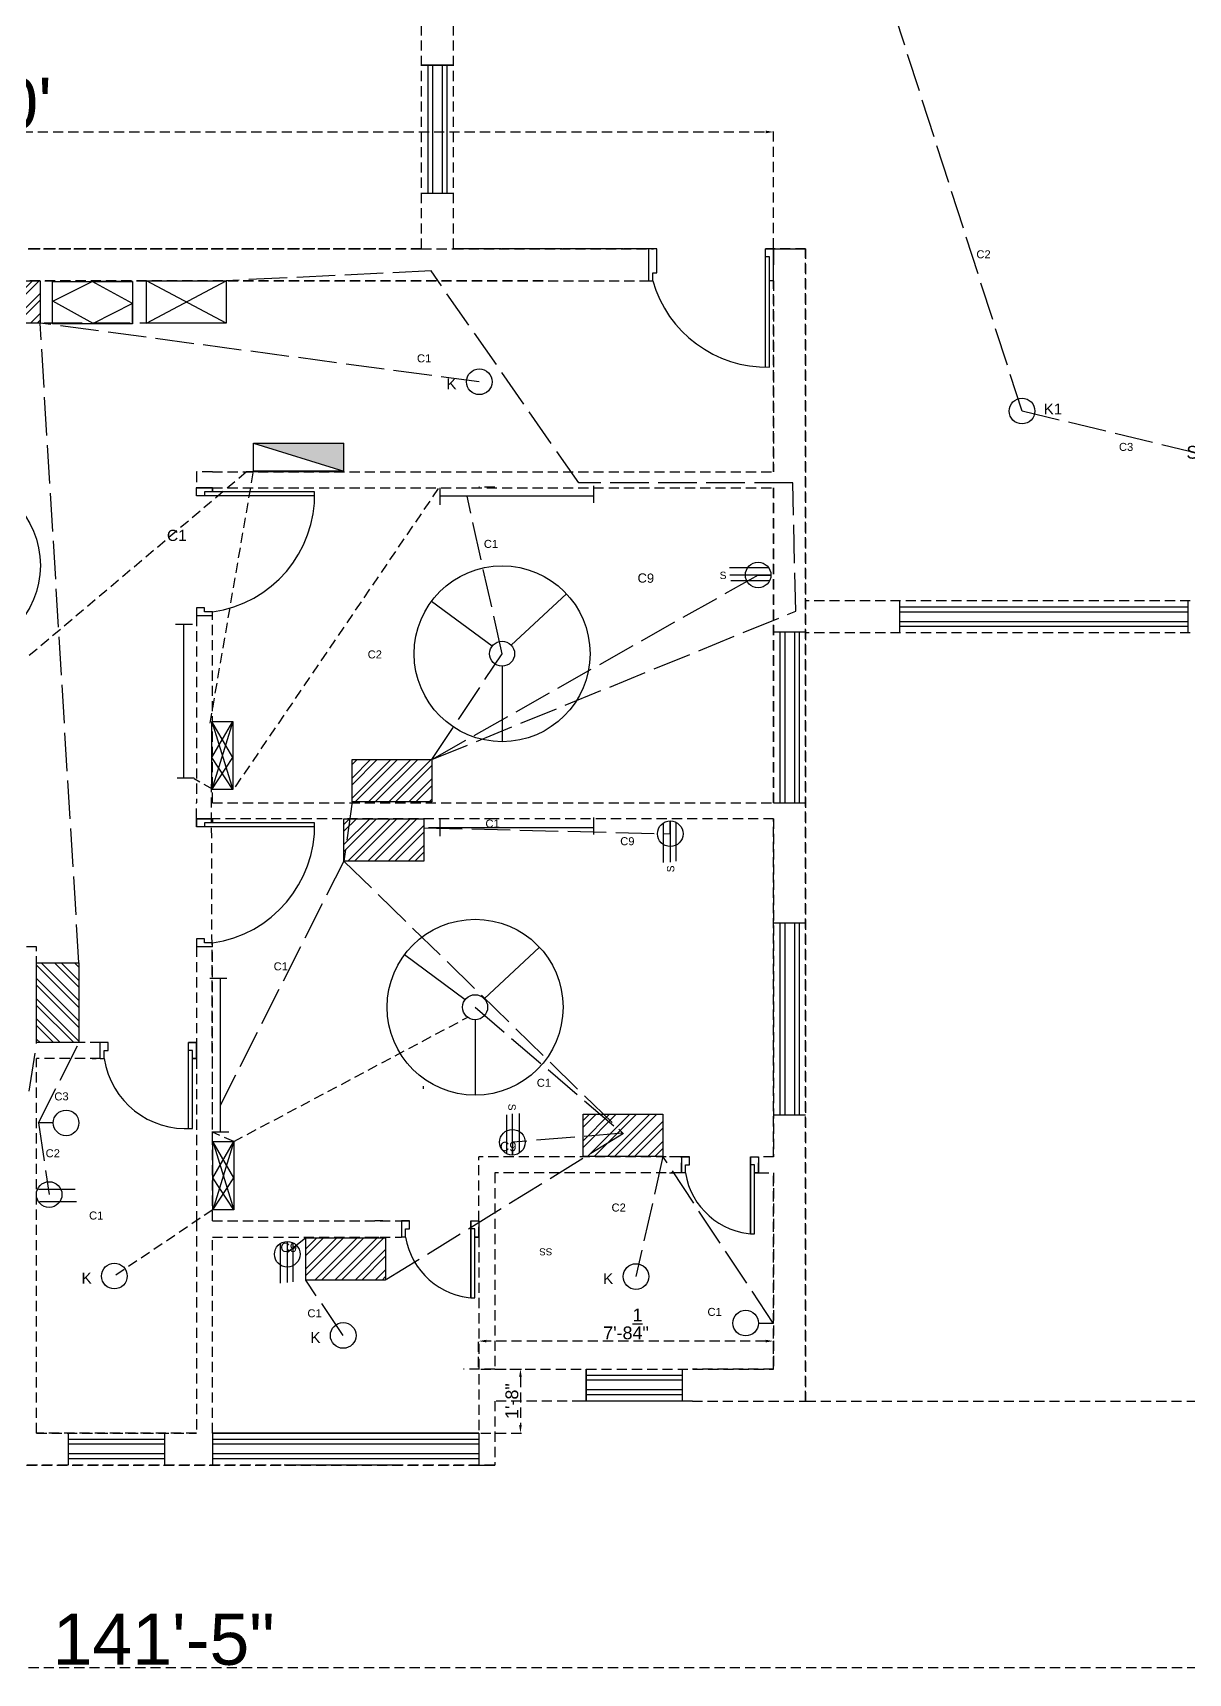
# Model space of a CAD drawing. Header units: millimetres. Extents: x 5814 to 14117, y 764 to 2474.
# Drawn here: x 11790 to 12151, y 1003 to 1516 of the extents above; entities that cross this region are included whole.
import ezdxf

# ---------------------------------------------------------------- set-up
doc = ezdxf.new("R2010")
doc.units = ezdxf.units.MM
doc.linetypes.add('ACAD_ISO02W100', pattern=[15, 12, -3])
doc.linetypes.add('HIDDEN2', pattern=[4.7625, 3.175, -1.5875])
doc.layers.get('0').update_dxf_attribs({"linetype": 'HIDDEN2'})
for name, color, linetype in [('conduit', 7, 'ACAD_ISO02W100'), ('doors', 6, 'Continuous'), ('emfittings', 7, 'Continuous'), ('fittinglabels', 7, 'Continuous'), ('fittings', 7, 'Continuous'), ('windows', 40, 'Continuous')]:
    doc.layers.add(name, color=color, linetype=linetype)
doc.layers.add('emconduit', color=1, linetype='HIDDEN2', plot=False)
doc.styles.get("Standard").update_dxf_attribs({"font": 'arial.ttf', "height": 4})
doc.dimstyles.new('dim', dxfattribs={"dimtxt": 16, "dimasz": 2.5, "dimexe": 1.25, "dimexo": 0.625, "dimtad": 1, "dimlunit": 4, "dimtxsty": 'Standard', "dimcen": 2.5, "dimadec": 0, "dimazin": 0, "dimtfac": 1, "dimtmove": 0, "dimatfit": 3, "dimfxl": 1, "dimarcsym": 0})

# ---------------------------------------------------------------- blocks, each defined once
blk = doc.blocks.new('*D36')
at = {"color": 0, "lineweight": -2, "transparency": 16777216}
for p, q in [((10978.41, 1067.75), (10978.41, 1003.83)), ((12675.51, 1067.75), (12675.51, 1003.83)), ((12673.01, 1005.08), (10980.91, 1005.08))]:
    blk.add_line(p, q, dxfattribs=at)
at = {"color": 0, "transparency": 16777216}
for points in [[(10980.91, 1005.5), (10980.91, 1004.67), (10978.41, 1005.08)], [(12673.01, 1005.5), (12673.01, 1004.67), (12675.51, 1005.08)]]:
    blk.add_solid(points, dxfattribs=at)
at = {"layer": 'Defpoints', "color": 0, "transparency": 16777216}
for p in [(10978.41, 1068.38), (12675.51, 1068.38), (10978.41, 1005.08)]:
    blk.add_point(p, dxfattribs=at)
at = {"color": 0, "transparency": 16777216, "insert": (11830.99, 1013.88), "char_height": 16, "attachment_point": 5}
blk.add_mtext('141\'-5"', dxfattribs=at)
blk = doc.blocks.new('*D34')
at = {"color": 0, "lineweight": -2, "transparency": 16777216}
for p, q in [((11541.51, 1439), (11541.51, 1486.13)), ((11544.01, 1484.88), (12019.01, 1484.86)), ((12021.51, 1438.99), (12021.51, 1486.11))]:
    blk.add_line(p, q, dxfattribs=at)
at = {"color": 0, "transparency": 16777216}
for points in [[(11544.01, 1485.3), (11544.01, 1484.47), (11541.51, 1484.88)], [(12019.01, 1485.28), (12019.01, 1484.45), (12021.51, 1484.86)]]:
    blk.add_solid(points, dxfattribs=at)
at = {"layer": 'Defpoints', "color": 0, "transparency": 16777216}
for p in [(12021.51, 1484.86), (11541.51, 1438.38), (12021.51, 1438.36)]:
    blk.add_point(p, dxfattribs=at)
at = {"color": 0, "transparency": 16777216, "insert": (11781.51, 1493.67), "char_height": 16, "attachment_point": 5, "rotation": 359.9979}
blk.add_mtext("40'", dxfattribs=at)
blk = doc.blocks.new('*D64')
at = {"color": 0, "lineweight": -2, "transparency": 16777216}
for p, q in [((11929.33, 1099), (11929.33, 1108.38)), ((12019.01, 1107.13), (11931.83, 1107.13)), ((12021.51, 1099), (12021.51, 1108.38))]:
    blk.add_line(p, q, dxfattribs=at)
at = {"color": 0, "transparency": 16777216}
for points in [[(11931.83, 1107.54), (11931.83, 1106.71), (11929.33, 1107.13)], [(12019.01, 1107.54), (12019.01, 1106.71), (12021.51, 1107.13)]]:
    blk.add_solid(points, dxfattribs=at)
at = {"layer": 'Defpoints', "color": 0, "transparency": 16777216}
for p in [(11929.33, 1107.13), (11929.33, 1098.38), (12021.51, 1098.38)]:
    blk.add_point(p, dxfattribs=at)
at = {"color": 0, "transparency": 16777216, "insert": (11975.42, 1112.46), "char_height": 4, "attachment_point": 5}
blk.add_mtext('7\'-8{\\H1x;\\S1/4;}"', dxfattribs=at)
blk = doc.blocks.new('*D65')
at = {"color": 0, "lineweight": -2, "transparency": 16777216}
for p, q in [((11930.04, 1098.38), (11943.69, 1098.38)), ((11942.44, 1095.88), (11942.44, 1080.88)), ((11930.04, 1078.38), (11943.69, 1078.38))]:
    blk.add_line(p, q, dxfattribs=at)
at = {"color": 0, "transparency": 16777216}
for points in [[(11942.03, 1095.88), (11942.86, 1095.88), (11942.44, 1098.38)], [(11942.03, 1080.88), (11942.86, 1080.88), (11942.44, 1078.38)]]:
    blk.add_solid(points, dxfattribs=at)
at = {"layer": 'Defpoints', "color": 0, "transparency": 16777216}
for p in [(11929.41, 1098.38), (11929.41, 1078.38), (11942.44, 1078.38)]:
    blk.add_point(p, dxfattribs=at)
at = {"color": 0, "transparency": 16777216, "insert": (11939.78, 1088.38), "char_height": 4, "attachment_point": 5, "rotation": 90}
blk.add_mtext('1\'-8"', dxfattribs=at)

msp = doc.modelspace()

# ---------------------------------------------------------------- hatches: boundary and pattern name
at = {"layer": 'emfittings', "true_color": 0x000000}
h = msp.add_hatch(color=18, dxfattribs=at)
h.dxf.hatch_style = 1
h.paths.add_polyline_path([(11887.32, 1378.943), (11887.32, 1387.609), (11859.086, 1387.609)])
at = {"layer": 'fittings'}
h = msp.add_hatch(dxfattribs=at)
h.set_pattern_fill('ANSI32', color=256, scale=0.468168)
h.set_pattern_definition([(45, (10890.608, 942.5436), (-3.1532, 3.1532), []), (45, (10892.71, 942.5436), (-3.1532, 3.1532), [])])
h.paths.add_polyline_path([(11792.409, 1425.123), (11792.409, 1438.351), (11767.459, 1438.351), (11767.459, 1425.123)])
h = msp.add_hatch(dxfattribs=at)
h.set_pattern_fill('ANSI32', color=256, scale=0.468168, angle=180)
h.set_pattern_definition([(225, (13553.1597, 2136.998), (3.1532, -3.1532), []), (225, (13551.0575, 2136.998), (3.1532, -3.1532), [])])
h.paths.add_polyline_path([(11889.843, 1288.783), (11889.843, 1275.554), (11914.794, 1275.554), (11914.794, 1288.783)])
h = msp.add_hatch(dxfattribs=at)
h.set_pattern_fill('ANSI32', color=256, scale=0.468168)
h.set_pattern_definition([(45, (10770.772, 1110.574), (-3.1532, 3.1532), []), (45, (10772.8743, 1110.574), (-3.1532, 3.1532), [])])
h.paths.add_polyline_path([(11912.245, 1257.093), (11912.245, 1270.321), (11887.295, 1270.321), (11887.295, 1257.093)])
h = msp.add_hatch(dxfattribs=at)
h.set_pattern_fill('ANSI32', color=256, scale=0.468168, angle=90)
h.set_pattern_definition([(135, (12787.547, 291.407), (-3.1532, -3.1532), []), (135, (12787.547, 293.509), (-3.1532, -3.1532), [])])
h.paths.add_polyline_path([(11804.52, 1225.324), (11791.292, 1225.324), (11791.292, 1200.373), (11804.52, 1200.373)])
h = msp.add_hatch(dxfattribs=at)
h.set_pattern_fill('ANSI32', color=256, scale=0.468168)
h.set_pattern_definition([(45, (10696.0684, 1202.8967), (-3.1532, 3.1532), []), (45, (10698.1705, 1202.8967), (-3.1532, 3.1532), [])])
h.paths.add_polyline_path([(11986.949, 1164.77), (11986.949, 1177.998), (11961.998, 1177.998), (11961.998, 1164.77)])
h = msp.add_hatch(dxfattribs=at)
h.set_pattern_fill('ANSI32', color=256, scale=0.468168)
h.set_pattern_definition([(45, (10782.681, 1241.4993), (-3.1532, 3.1532), []), (45, (10784.783, 1241.4993), (-3.1532, 3.1532), [])])
h.paths.add_polyline_path([(11900.336, 1126.167), (11900.336, 1139.396), (11875.386, 1139.396), (11875.386, 1126.167)])

# ---------------------------------------------------------------- linework, layer by layer
for p, q in [((11911.505, 1515.265), (11911.505, 1523.265)), ((11921.505, 1448.362), (11921.505, 1526.059)), ((11911.505, 1448.362), (11911.505, 1515.265)), ((11541.505, 1448.362), (11911.505, 1448.362)), ((11541.505, 1448.362), (11911.505, 1448.362)), ((11541.505, 1448.362), (11901.505, 1448.362)), ((11541.505, 1448.362), (11901.505, 1448.362)), ((11911.505, 1448.362), (11921.505, 1448.362)), ((11911.505, 1448.362), (11921.505, 1448.362)), ((11911.505, 1448.362), (11921.505, 1448.362)), ((11911.505, 1448.362), (11921.505, 1448.362)), ((11921.505, 1448.362), (11983.985, 1448.362)), ((11921.505, 1448.362), (11983.985, 1448.362)), ((11921.505, 1448.362), (11983.985, 1448.362)), ((11921.505, 1448.362), (11983.985, 1448.362)), ((11982.526, 1448.362), (11921.505, 1448.362)), ((11982.526, 1448.362), (11921.505, 1448.362)), ((11982.526, 1448.362), (11921.505, 1448.362)), ((11982.526, 1438.379), (11982.526, 1448.362)), ((11982.526, 1438.379), (11982.526, 1448.362)), ((12021.505, 1438.379), (12021.505, 1448.362)), ((11541.505, 1438.379), (11982.526, 1438.379)), ((11541.505, 1438.362), (11949.505, 1438.362)), ((11901.505, 1438.362), (11901.505, 1438.379)), ((11911.505, 1438.362), (11911.505, 1438.379)), ((12021.505, 1378.676), (12021.505, 1438.379)), ((12031.505, 1438.362), (12031.505, 1438.379)), ((12031.505, 1438.362), (12031.505, 1438.379)), ((12031.505, 1438.362), (12031.505, 1438.379)), ((12031.505, 1438.362), (12031.505, 1438.379)), ((11841.2, 1378.676), (11841.2, 1373.676)), ((11846.2, 1378.676), (11841.2, 1378.676)), ((11846.2, 1378.676), (12021.505, 1378.676)), ((11846.2, 1373.676), (11841.2, 1373.676)), ((11846.2, 1373.676), (12021.505, 1373.676)), ((11934.413, 1373.9), (11929.413, 1373.9)), ((12021.505, 1275.322), (12021.505, 1373.676)), ((12175.505, 1338.362), (12031.505, 1338.362)), ((11841.2, 1333.656), (11841.2, 1275.322)), ((11846.2, 1333.656), (11841.2, 1333.656)), ((11846.2, 1275.322), (11846.2, 1333.656)), ((12175.505, 1328.362), (12031.505, 1328.362)), ((12175.505, 1328.362), (12031.505, 1328.362)), ((11841.2, 1270.322), (11841.2, 1275.322)), ((11846.2, 1275.322), (12021.505, 1275.322)), ((11841.2, 1270.322), (11846.2, 1270.322)), ((11934.413, 1270.322), (11846.2, 1270.322)), ((12021.505, 1270.322), (11934.413, 1270.322)), ((12021.505, 1164.645), (12021.505, 1270.322)), ((11791.292, 1230.308), (11786.292, 1230.308)), ((11791.292, 1230.308), (11786.292, 1230.308)), ((11791.292, 1200.373), (11791.292, 1230.308)), ((11791.292, 1200.373), (11791.292, 1230.308)), ((11841.2, 1230.303), (11841.2, 1200.373)), ((11841.2, 1230.303), (11841.2, 1200.373)), ((11846.2, 1230.303), (11841.2, 1230.303)), ((11846.2, 1144.645), (11846.2, 1230.303)), ((11846.2, 1144.645), (11846.2, 1230.303)), ((11811.18, 1200.373), (11791.292, 1200.373)), ((11811.18, 1200.373), (11791.292, 1200.373)), ((11811.199, 1200.373), (11808.699, 1200.373)), ((11811.199, 1200.373), (11808.699, 1200.373)), ((11811.18, 1195.373), (11811.18, 1200.373)), ((11841.2, 1195.373), (11841.2, 1200.373)), ((11791.292, 1078.379), (11791.292, 1195.373)), ((11811.18, 1195.373), (11791.292, 1195.373)), ((11791.292, 1078.379), (11791.292, 1195.373)), ((11808.699, 1195.373), (11809.949, 1195.373)), ((11808.699, 1195.373), (11809.949, 1195.373)), ((11841.2, 1195.373), (11841.2, 1144.645)), ((11841.2, 1195.373), (11841.2, 1144.645)), ((11992.735, 1164.645), (11929.413, 1164.645)), ((11929.413, 1144.645), (11929.413, 1164.645)), ((11992.735, 1164.645), (11934.413, 1164.645)), ((11991.504, 1164.645), (11989.004, 1164.645)), ((11992.735, 1159.645), (11992.735, 1164.645)), ((12021.505, 1164.645), (12016.822, 1164.645)), ((12016.822, 1159.645), (12016.822, 1164.645)), ((11934.413, 1159.645), (11934.413, 1098.379)), ((11992.735, 1159.645), (11934.413, 1159.645)), ((11968.297, 1159.552), (11968.297, 1159.57)), ((11989.004, 1159.645), (11990.254, 1159.645)), ((12016.822, 1159.645), (12021.505, 1159.645)), ((12021.505, 1098.379), (12021.505, 1159.645)), ((11841.2, 1144.645), (11841.2, 1078.379)), ((11846.2, 1144.645), (11905.326, 1144.645)), ((11899.412, 1144.645), (11896.912, 1144.645)), ((11905.326, 1144.645), (11905.326, 1139.645)), ((11929.413, 1139.645), (11929.413, 1144.645)), ((11846.2, 1078.379), (11846.2, 1139.645)), ((11846.2, 1139.645), (11905.326, 1139.645)), ((11896.912, 1139.645), (11898.162, 1139.645)), ((11929.413, 1139.645), (11929.413, 1078.379)), ((11934.413, 1098.379), (11924.656, 1098.379)), ((11934.413, 1098.379), (12021.505, 1098.379)), ((12021.505, 1098.379), (11996.138, 1098.379)), ((11961.804, 1088.379), (11934.413, 1088.379)), ((11934.413, 1088.379), (11934.413, 1068.379)), ((11996.138, 1088.379), (11961.804, 1088.379)), ((11996.138, 1088.379), (12031.505, 1088.379)), ((11996.138, 1088.379), (12031.505, 1088.379)), ((12031.505, 1088.379), (12175.505, 1088.379)), ((11791.292, 1078.379), (11841.2, 1078.379)), ((11929.413, 1078.379), (11846.2, 1078.379)), ((11929.413, 1068.379), (11934.413, 1068.379))]:
    msp.add_line(p, q)
for points in [[(11911.505, 1448.362), (11531.505, 1448.362), (11531.505, 1068.379), (11634.682, 1068.379)], [(11911.505, 1448.362), (11531.505, 1448.362), (11531.505, 1068.379), (11634.682, 1068.379)], [(11623.597, 1068.379), (11531.505, 1068.379), (11531.505, 1448.362), (11901.505, 1448.362)], [(11901.505, 1448.362), (11531.505, 1448.362), (11531.505, 1068.379), (11623.597, 1068.379)], [(11901.505, 1448.362), (11531.505, 1448.362), (11531.505, 1068.379), (11623.597, 1068.379)], [(11901.505, 1448.362), (11531.505, 1448.362), (11531.505, 1068.379), (11623.597, 1068.379)], [(11623.597, 1068.379), (11531.505, 1068.379), (11531.505, 1448.362), (11901.505, 1448.362)], [(11901.505, 1448.362), (11531.505, 1448.362), (11531.505, 1068.379), (11623.597, 1068.379)], [(11901.505, 1448.362), (11531.505, 1448.362), (11531.505, 1068.379), (11623.597, 1068.379)], [(11901.505, 1448.362), (11531.505, 1448.362), (11531.505, 1068.379), (11623.597, 1068.379)], [(11983.985, 1448.362), (11921.505, 1448.362)], [(11983.985, 1448.362), (11921.505, 1448.362)], [(11983.985, 1448.362), (11921.505, 1448.362)], [(11983.985, 1448.362), (11921.505, 1448.362)], [(11983.985, 1448.362), (11921.505, 1448.362)], [(11983.985, 1448.362), (11921.505, 1448.362)], [(11983.985, 1448.362), (11921.505, 1448.362)], [(11983.985, 1448.362), (11921.505, 1448.362)], [(12019.005, 1448.362), (12031.505, 1448.362), (12031.505, 1338.362)], [(12031.505, 1088.379), (12031.505, 1448.362), (12019.005, 1448.362)], [(12031.505, 1088.379), (12031.505, 1448.362), (12019.005, 1448.362)], [(12031.505, 1088.379), (12031.505, 1448.362), (12019.005, 1448.362)], [(12031.505, 1088.379), (12031.505, 1448.362), (12019.005, 1448.362)], [(12031.505, 1088.379), (12031.505, 1448.362), (12019.005, 1448.362)], [(12031.505, 1088.379), (12031.505, 1448.362), (12019.005, 1448.362)], [(12031.505, 1088.379), (12031.505, 1448.362), (12019.005, 1448.362)], [(12031.505, 1088.379), (12031.505, 1448.362), (12019.005, 1448.362)], [(12021.505, 1448.362), (12031.505, 1448.362), (12031.505, 1088.379)], [(12031.505, 1088.379), (12031.505, 1448.362), (12021.505, 1448.362)], [(12031.505, 1088.379), (12031.505, 1448.362), (12021.505, 1448.362)], [(12031.505, 1088.379), (12031.505, 1448.362), (12021.505, 1448.362)], [(12021.505, 1448.362), (12031.505, 1448.362), (12031.505, 1088.379)], [(12031.505, 1088.379), (12031.505, 1448.362), (12021.505, 1448.362)], [(12021.505, 1448.362), (12031.505, 1448.362), (12031.505, 1088.379)], [(12031.505, 1088.379), (12031.505, 1448.362), (12021.505, 1448.362)], [(12031.505, 1088.379), (12031.505, 1448.362), (12021.505, 1448.362)], [(12031.505, 1088.379), (12031.505, 1448.362), (12021.505, 1448.362)], [(11541.505, 1275.322), (11541.505, 1438.379), (11982.526, 1438.379)], [(11949.505, 1438.362), (11541.505, 1438.362), (11541.505, 1275.322)], [(11949.505, 1438.362), (11541.505, 1438.362), (11541.505, 1275.322)], [(12021.505, 1438.379), (12021.505, 1378.676)], [(12021.505, 1378.676), (12021.505, 1438.362)], [(12021.505, 1275.322), (12021.505, 1373.676)], [(12021.505, 1373.676), (12021.505, 1275.322)], [(12021.505, 1275.322), (12021.505, 1373.676)], [(12021.505, 1164.645), (12021.505, 1270.322)], [(12021.505, 1270.322), (12021.505, 1164.645)], [(12021.505, 1164.645), (12021.505, 1270.322)], [(12021.505, 1098.379), (12021.505, 1159.645)], [(12021.505, 1159.645), (12021.505, 1098.379)], [(12021.505, 1098.379), (12021.505, 1159.645)], [(11791.292, 1078.379), (11841.2, 1078.379)], [(11841.2, 1078.379), (11791.292, 1078.379)], [(11791.292, 1078.379), (11841.2, 1078.379)], [(11934.413, 1068.379), (11711.904, 1068.379)], [(11711.904, 1068.379), (11934.413, 1068.379)], [(11711.904, 1068.379), (11934.413, 1068.379)], [(11711.904, 1068.379), (11934.413, 1068.379)], [(11711.904, 1068.379), (11929.413, 1068.379)], [(11711.904, 1068.379), (11929.413, 1068.379)], [(11711.904, 1068.379), (11929.413, 1068.379)], [(11711.904, 1068.379), (11929.413, 1068.379)]]:
    msp.add_lwpolyline(points)
msp.add_arc((11985.505, 1438.379), 36, 180, 180.02786)
at = {"layer": 'conduit'}
for p, q in [((12099.13, 1397.673), (12059.439, 1521.437)), ((11914.541, 1441.431), (11850.53, 1438.382)), ((11960.633, 1375.239), (11914.541, 1441.431)), ((11850.53, 1425.154), (11792.409, 1425.123)), ((11929.582, 1406.81), (11792.409, 1425.123)), ((11804.52, 1225.324), (11792.409, 1425.123)), ((12169.077, 1380.784), (12099.13, 1397.673)), ((12027.508, 1375.239), (11960.633, 1375.239)), ((12028.43, 1335.174), (12027.508, 1375.239)), ((11936.717, 1321.859), (11925.756, 1371.052)), ((12016.695, 1346.448), (11914.794, 1288.783)), ((11914.794, 1288.783), (12028.43, 1335.174)), ((11914.794, 1288.783), (11936.717, 1321.859)), ((11889.843, 1275.554), (11887.295, 1257.093)), ((11925.756, 1267.474), (11912.245, 1267.474)), ((11912.245, 1267.474), (11989.241, 1265.615)), ((11887.295, 1257.093), (11848.642, 1180.697)), ((11887.295, 1257.093), (11974.512, 1172.022)), ((11928.288, 1211.44), (11974.356, 1172.032)), ((11789.01, 1185.242), (11791.292, 1200.373)), ((11791.892, 1175.278), (11804.52, 1200.373)), ((11912.203, 1185.905), (11912.203, 1186.817)), ((11912.203, 1185.905), (11912.203, 1185.905)), ((11791.892, 1175.278), (11795.218, 1152.909)), ((11974.679, 1172.022), (11900.336, 1126.167)), ((11974.356, 1172.032), (11939.926, 1169.242)), ((12021.412, 1112.75), (11986.949, 1164.77)), ((11875.386, 1139.396), (11869.599, 1134.722)), ((11887.076, 1108.886), (11875.386, 1126.167))]:
    msp.add_line(p, q, dxfattribs=at)
msp.add_lwpolyline([(11986.949, 1164.77), (11978.536, 1127.286)], dxfattribs=at)
at = {"layer": 'doors', "color": 215, "true_color": 0xa953a0}
for p, q in [((11982.526, 1438.379), (11982.526, 1448.362)), ((11982.526, 1438.379), (11982.526, 1448.362)), ((11985.026, 1448.362), (11982.526, 1448.362)), ((11985.026, 1440.879), (11985.026, 1448.362)), ((12019.005, 1419.611), (12019.005, 1448.362)), ((12019.005, 1411.438), (12019.005, 1448.362)), ((12019.005, 1448.362), (12021.505, 1448.362)), ((12020.255, 1445.862), (12019.005, 1445.862)), ((12020.255, 1445.862), (12019.005, 1445.862)), ((12020.255, 1419.647), (12020.255, 1445.862)), ((12020.255, 1411.415), (12020.255, 1445.862)), ((12021.505, 1443.362), (12021.505, 1448.362)), ((11983.776, 1438.379), (11983.776, 1440.879)), ((11983.776, 1440.879), (11985.026, 1440.879)), ((11982.526, 1438.379), (11983.776, 1438.379)), ((11846.2, 1373.676), (11841.2, 1373.676)), ((11841.2, 1371.176), (11841.2, 1373.676)), ((11841.2, 1373.676), (11846.2, 1373.676)), ((11841.2, 1371.176), (11841.2, 1373.676)), ((11846.2, 1373.676), (11841.2, 1373.676)), ((11846.2, 1372.426), (11846.2, 1373.676)), ((11846.2, 1373.676), (11846.2, 1372.426)), ((11869.951, 1371.176), (11841.2, 1371.176)), ((11878.124, 1371.176), (11841.2, 1371.176)), ((11869.915, 1372.426), (11843.7, 1372.426)), ((11843.7, 1372.426), (11843.7, 1371.176)), ((11878.147, 1372.426), (11843.7, 1372.426)), ((11843.7, 1372.426), (11843.7, 1371.176)), ((11843.7, 1336.156), (11841.2, 1336.156)), ((11841.2, 1336.156), (11841.2, 1333.656)), ((11846.2, 1333.656), (11841.2, 1333.656)), ((11843.7, 1334.906), (11843.7, 1336.156)), ((11846.2, 1334.906), (11843.7, 1334.906)), ((11846.2, 1333.656), (11846.2, 1334.906)), ((11841.2, 1267.822), (11841.2, 1270.322)), ((11846.2, 1270.322), (11841.2, 1270.322)), ((11869.951, 1267.822), (11841.2, 1267.822)), ((11878.124, 1267.822), (11841.2, 1267.822)), ((11869.915, 1269.072), (11843.7, 1269.072)), ((11843.7, 1269.072), (11843.7, 1267.822)), ((11878.147, 1269.072), (11843.7, 1269.072)), ((11843.7, 1269.072), (11843.7, 1267.822)), ((11843.7, 1232.803), (11841.2, 1232.803)), ((11841.2, 1232.803), (11841.2, 1230.303)), ((11843.7, 1232.803), (11841.2, 1232.803)), ((11841.2, 1232.803), (11841.2, 1230.303)), ((11846.2, 1230.303), (11841.2, 1230.303)), ((11846.2, 1230.303), (11841.2, 1230.303)), ((11843.7, 1231.553), (11843.7, 1232.803)), ((11843.7, 1231.553), (11843.7, 1232.803)), ((11846.2, 1231.553), (11843.7, 1231.553)), ((11846.2, 1231.553), (11843.7, 1231.553)), ((11846.2, 1230.303), (11846.2, 1231.553)), ((11846.2, 1230.303), (11846.2, 1231.553)), ((11811.18, 1195.373), (11811.18, 1200.373)), ((11813.68, 1200.373), (11811.18, 1200.373)), ((11811.18, 1195.373), (11811.18, 1200.373)), ((11813.68, 1197.873), (11813.68, 1200.373)), ((11813.68, 1197.873), (11813.68, 1200.373)), ((11813.68, 1197.873), (11813.68, 1200.373)), ((11813.68, 1197.873), (11813.68, 1200.373)), ((11838.7, 1173.496), (11838.7, 1200.373)), ((11838.7, 1200.373), (11841.2, 1200.373)), ((11838.7, 1173.496), (11838.7, 1200.373)), ((11838.7, 1200.373), (11841.2, 1200.373)), ((11841.2, 1195.373), (11841.2, 1200.373)), ((11841.2, 1195.373), (11841.2, 1200.373)), ((11811.18, 1195.373), (11812.43, 1195.373)), ((11812.43, 1195.373), (11812.43, 1197.873)), ((11812.43, 1195.373), (11812.43, 1197.873)), ((11812.43, 1197.873), (11813.68, 1197.873)), ((11812.43, 1195.373), (11812.43, 1197.873)), ((11812.43, 1195.373), (11812.43, 1197.873)), ((11812.43, 1197.873), (11813.68, 1197.873)), ((11839.95, 1197.873), (11838.7, 1197.873)), ((11839.95, 1197.873), (11838.7, 1197.873)), ((11839.95, 1197.873), (11838.7, 1197.873)), ((11839.95, 1197.873), (11838.7, 1197.873)), ((11839.95, 1197.873), (11838.7, 1197.873)), ((11839.95, 1197.873), (11838.7, 1197.873)), ((11839.95, 1173.562), (11839.95, 1197.873)), ((11839.95, 1173.562), (11839.95, 1197.873)), ((11995.235, 1164.645), (11992.735, 1164.645)), ((11992.735, 1164.645), (11992.735, 1159.645)), ((11995.235, 1162.145), (11995.235, 1164.645)), ((12014.322, 1164.645), (12016.822, 1164.645)), ((12014.322, 1162.145), (12014.322, 1164.645)), ((12014.322, 1164.645), (12014.322, 1140.672)), ((12016.822, 1164.645), (12016.822, 1159.645)), ((11993.985, 1159.645), (11992.735, 1159.645)), ((11993.985, 1159.645), (11993.985, 1162.145)), ((11993.985, 1162.145), (11995.235, 1162.145)), ((12015.572, 1162.145), (12014.322, 1162.145)), ((12015.572, 1159.645), (12015.572, 1162.145)), ((12016.822, 1159.645), (12015.572, 1159.645)), ((12015.572, 1140.591), (12015.572, 1159.645)), ((11907.826, 1144.645), (11905.326, 1144.645)), ((11905.326, 1144.645), (11905.326, 1139.645)), ((11907.826, 1142.145), (11907.826, 1144.645)), ((11926.913, 1144.645), (11929.413, 1144.645)), ((11926.913, 1142.145), (11926.913, 1144.645)), ((11926.913, 1144.645), (11926.913, 1120.672)), ((11929.413, 1144.645), (11929.413, 1139.645)), ((11906.576, 1139.645), (11905.326, 1139.645)), ((11906.576, 1139.645), (11906.576, 1142.145)), ((11906.576, 1142.145), (11907.826, 1142.145)), ((11928.163, 1142.145), (11926.913, 1142.145)), ((11928.163, 1139.645), (11928.163, 1142.145)), ((11929.413, 1139.645), (11928.163, 1139.645)), ((11928.163, 1120.591), (11928.163, 1139.645)), ((12014.322, 1140.672), (12015.572, 1140.591)), ((11926.913, 1120.672), (11928.163, 1120.591))]:
    msp.add_line(p, q, dxfattribs=at)
at = {"layer": 'doors'}
for p, q in [((12019.005, 1448.362), (12021.505, 1448.362)), ((12019.005, 1448.362), (12021.505, 1448.362)), ((12021.505, 1438.362), (12021.505, 1448.362)), ((12021.505, 1448.362), (12021.505, 1443.362)), ((12021.505, 1438.362), (12020.255, 1438.362)), ((11841.2, 1270.322), (11841.2, 1267.822)), ((11841.2, 1267.822), (11841.2, 1270.322)), ((11841.2, 1270.322), (11846.2, 1270.322)), ((11846.2, 1269.072), (11846.2, 1270.322)), ((11846.2, 1270.322), (11846.2, 1269.072)), ((11841.2, 1200.373), (11838.7, 1200.373)), ((11838.7, 1176.4), (11838.7, 1200.373)), ((11838.7, 1200.373), (11841.2, 1200.373)), ((11841.2, 1200.373), (11838.7, 1200.373)), ((11838.7, 1176.416), (11838.7, 1200.373)), ((11841.2, 1200.373), (11838.7, 1200.373)), ((11838.7, 1176.4), (11838.7, 1200.373)), ((11838.7, 1200.373), (11841.2, 1200.373)), ((11841.2, 1200.373), (11838.7, 1200.373)), ((11838.7, 1176.416), (11838.7, 1200.373)), ((11841.2, 1200.373), (11841.2, 1195.373)), ((11841.2, 1200.373), (11841.2, 1195.373)), ((11841.2, 1200.373), (11841.2, 1195.373)), ((11841.2, 1200.373), (11841.2, 1195.373)), ((11839.95, 1176.319), (11839.95, 1197.873)), ((11839.95, 1176.319), (11839.95, 1197.873)), ((11839.95, 1176.319), (11839.95, 1197.873)), ((11839.95, 1176.319), (11839.95, 1197.873)), ((11841.2, 1195.373), (11839.95, 1195.373)), ((11841.2, 1195.373), (11839.95, 1195.373)), ((11839.95, 1195.373), (11841.2, 1195.373)), ((11841.2, 1195.373), (11839.95, 1195.373)), ((11841.2, 1195.373), (11839.95, 1195.373)), ((11839.95, 1195.373), (11841.2, 1195.373)), ((11992.735, 1164.645), (11995.235, 1164.645)), ((12014.322, 1140.672), (12014.322, 1164.645)), ((12014.322, 1140.688), (12014.322, 1164.645)), ((12016.822, 1164.645), (12016.822, 1159.645)), ((12016.822, 1164.645), (12016.822, 1159.645)), ((12015.572, 1162.145), (12014.322, 1162.145)), ((12015.572, 1162.145), (12014.322, 1162.145)), ((12015.572, 1140.591), (12015.572, 1162.145)), ((12015.572, 1140.591), (12015.572, 1162.145)), ((12016.822, 1159.645), (12015.572, 1159.645)), ((12016.822, 1159.645), (12015.572, 1159.645)), ((12015.572, 1159.645), (12016.822, 1159.645)), ((11905.326, 1144.645), (11907.826, 1144.645)), ((11926.913, 1120.672), (11926.913, 1144.645)), ((11926.913, 1120.688), (11926.913, 1144.645)), ((11929.413, 1144.645), (11929.413, 1139.645)), ((11929.413, 1144.645), (11929.413, 1139.645)), ((11928.163, 1142.145), (11926.913, 1142.145)), ((11928.163, 1142.145), (11926.913, 1142.145)), ((11928.163, 1120.591), (11928.163, 1142.145)), ((11928.163, 1120.591), (11928.163, 1142.145)), ((11929.413, 1139.645), (11928.163, 1139.645)), ((11929.413, 1139.645), (11928.163, 1139.645)), ((11928.163, 1139.645), (11929.413, 1139.645))]:
    msp.add_line(p, q, dxfattribs=at)
at = {"layer": 'doors', "color": 215, "true_color": 0xa953a0}
for points in [[(11846.2, 1372.426), (11846.2, 1373.676)], [(11846.2, 1269.072), (11846.2, 1270.322)], [(11839.95, 1195.373), (11841.2, 1195.373)], [(11839.95, 1195.373), (11841.2, 1195.373)]]:
    msp.add_lwpolyline(points, dxfattribs=at)
for centre, radius, start, end in [((12019.406, 1448.423), 37.018, 195.7435, 271.31498), ((11841.138, 1371.577), 37.018, 277.8589, 1.31498), ((11841.138, 1268.223), 37.018, 277.8589, 1.31498), ((11837.974, 1199.335), 25.849, 188.81558, 274.38491), ((11837.974, 1199.335), 25.849, 188.81558, 274.38491), ((12016.419, 1163.305), 22.73, 189.26547, 267.86572), ((11929.009, 1143.305), 22.73, 189.26547, 267.86572)]:
    msp.add_arc(centre, radius, start, end, dxfattribs=at)
at = {"layer": 'emconduit'}
for p, q in [((11856.892, 1378.682), (11742.466, 1281.861)), ((11845.51, 1300.182), (11859.067, 1378.826)), ((11916.769, 1373.485), (11852.53, 1279.144)), ((11846.447, 1279.432), (11840.508, 1282.81)), ((11846.278, 1169.023), (11845.94, 1281.154)), ((11852.865, 1169.451), (11925.963, 1208.306)), ((11852.865, 1169.451), (11846.2, 1172.351)), ((11846.326, 1148.145), (11815.601, 1127.452))]:
    msp.add_line(p, q, dxfattribs=at)
at = {"layer": 'emfittings'}
for p, q in [((11859.086, 1387.609), (11887.32, 1378.943)), ((11859.086, 1387.609), (11887.32, 1387.609)), ((11887.32, 1378.943), (11887.32, 1387.609)), ((11885.125, 1378.682), (11856.892, 1378.682)), ((11887.32, 1378.943), (11859.086, 1378.943)), ((11852.603, 1289.429), (11846.064, 1300.707)), ((11846.064, 1300.707), (11852.603, 1279.401)), ((11846.064, 1289.429), (11852.603, 1300.707)), ((11852.603, 1300.707), (11846.064, 1279.401)), ((11846.064, 1279.401), (11852.603, 1289.429)), ((11852.603, 1279.401), (11846.064, 1289.429)), ((11852.865, 1158.173), (11846.326, 1169.451)), ((11846.326, 1169.451), (11852.865, 1148.145)), ((11846.326, 1158.173), (11852.865, 1169.451)), ((11852.865, 1169.451), (11846.326, 1148.145)), ((11846.326, 1148.145), (11852.865, 1158.173)), ((11852.865, 1148.145), (11846.326, 1158.173))]:
    msp.add_line(p, q, dxfattribs=at)
msp.add_lwpolyline([(11887.32, 1378.943), (11859.086, 1378.943), (11859.086, 1387.609)], dxfattribs=at)
for points in [[(11846.064, 1279.401), (11846.064, 1300.707), (11852.603, 1300.707), (11852.603, 1279.401)], [(11846.326, 1148.145), (11846.326, 1169.451), (11852.865, 1169.451), (11852.865, 1148.145)]]:
    msp.add_lwpolyline(points, close=True, dxfattribs=at)
at = {"layer": 'fittings'}
for p, q in [((11796.399, 1431.962), (11808.684, 1438.137)), ((11821.218, 1438.137), (11808.684, 1438.137)), ((11821.218, 1431.246), (11808.684, 1438.137)), ((11850.53, 1425.154), (11825.579, 1438.362)), ((11825.579, 1425.154), (11850.53, 1438.362)), ((11808.934, 1425.071), (11796.399, 1431.962)), ((11821.218, 1431.246), (11808.934, 1425.071)), ((11821.218, 1424.909), (11821.218, 1431.246)), ((11917.41, 1368.399), (11917.41, 1373.706)), ((11965.41, 1368.996), (11965.41, 1374.303)), ((11925.756, 1371.052), (11917.41, 1371.052)), ((11965.41, 1371.052), (11917.41, 1371.052)), ((11965.41, 1371.052), (11925.756, 1371.052)), ((12019.879, 1348.699), (12007.695, 1348.699)), ((12020.594, 1346.448), (12007.847, 1346.448)), ((12020.169, 1344.677), (12008.123, 1344.677)), ((12016.695, 1346.448), (12020.594, 1346.448)), ((11933.582, 1324.183), (11914.647, 1338.22)), ((11939.576, 1324.516), (11956.841, 1340.562)), ((11834.643, 1331.133), (11839.95, 1331.133)), ((11837.297, 1322.787), (11837.297, 1331.133)), ((11837.297, 1283.133), (11837.297, 1331.133)), ((11837.297, 1283.133), (11837.297, 1322.787)), ((11936.717, 1317.956), (11936.717, 1294.386)), ((11835.24, 1283.133), (11840.548, 1283.133)), ((11917.41, 1264.82), (11917.41, 1270.128)), ((11925.756, 1267.474), (11917.41, 1267.474)), ((11965.41, 1267.474), (11917.41, 1267.474)), ((11965.41, 1267.474), (11925.756, 1267.474)), ((11965.41, 1265.418), (11965.41, 1270.725)), ((11986.99, 1268.799), (11986.99, 1256.615)), ((11989.241, 1265.615), (11989.241, 1269.515)), ((11989.241, 1269.515), (11989.241, 1256.767)), ((11991.012, 1269.089), (11991.012, 1257.043)), ((11931.147, 1214.097), (11948.412, 1230.143)), ((11925.153, 1213.764), (11906.218, 1227.801)), ((11850.698, 1220.351), (11845.391, 1220.351)), ((11848.642, 1220.351), (11848.642, 1180.697)), ((11848.642, 1220.351), (11848.642, 1172.351)), ((11928.288, 1207.537), (11928.288, 1183.967)), ((11848.642, 1180.697), (11848.642, 1172.351)), ((11796.52, 1175.278), (11791.892, 1175.278)), ((11938.155, 1165.768), (11938.155, 1177.814)), ((11939.926, 1165.343), (11939.926, 1178.09)), ((11942.177, 1166.058), (11942.177, 1178.242)), ((11851.296, 1172.351), (11845.989, 1172.351)), ((11939.926, 1169.242), (11939.926, 1165.343)), ((11791.912, 1154.595), (11803.378, 1154.595)), ((11792.188, 1150.766), (11803.785, 1150.766)), ((11869.596, 1138.153), (11869.608, 1125.405)), ((11869.596, 1138.153), (11869.608, 1125.405)), ((11871.367, 1137.729), (11871.379, 1125.683)), ((11871.367, 1137.729), (11871.379, 1125.683)), ((11867.345, 1137.435), (11867.357, 1125.251)), ((11867.345, 1137.435), (11867.357, 1125.251)), ((12016.784, 1112.75), (12021.412, 1112.75))]:
    msp.add_line(p, q, dxfattribs=at)
for points in [[(11792.409, 1425.123), (11767.459, 1425.123), (11767.459, 1438.351), (11792.409, 1438.351)], [(11821.218, 1424.909), (11796.268, 1424.909), (11796.268, 1438.137), (11821.218, 1438.137)], [(11850.53, 1425.154), (11825.579, 1425.154), (11825.579, 1438.382), (11850.53, 1438.382)], [(11889.843, 1288.783), (11914.794, 1288.783), (11914.794, 1275.554), (11889.843, 1275.554)], [(11912.245, 1257.093), (11887.295, 1257.093), (11887.295, 1270.321), (11912.245, 1270.321)], [(11804.52, 1225.324), (11804.52, 1200.373), (11791.292, 1200.373), (11791.292, 1225.324)], [(11986.949, 1164.77), (11961.998, 1164.77), (11961.998, 1177.998), (11986.949, 1177.998)], [(11900.336, 1126.167), (11875.386, 1126.167), (11875.386, 1139.396), (11900.336, 1139.396)]]:
    msp.add_lwpolyline(points, close=True, dxfattribs=at)
for centre, radius in [((11929.582, 1406.81), 4.013), ((12099.13, 1397.673), 4.013), ((11765.003, 1349.448), 27.473), ((11936.717, 1321.859), 27.473), ((12016.695, 1346.448), 4), ((11936.717, 1321.859), 3.903), ((11989.241, 1265.615), 4), ((11928.288, 1211.44), 27.473), ((11928.288, 1211.44), 3.903), ((11800.52, 1175.278), 4), ((11939.926, 1169.242), 4), ((11795.218, 1152.909), 4), ((11869.599, 1134.254), 4), ((11869.599, 1134.254), 4), ((11815.601, 1127.452), 4.013), ((11978.536, 1127.286), 4.013), ((11887.076, 1108.886), 4.013), ((12012.784, 1112.75), 4)]:
    msp.add_circle(centre, radius, dxfattribs=at)
at = {"layer": 'windows'}
for p, q in [((11911.498, 1505.688), (11921.498, 1505.688)), ((12150.979, 1328.467), (12150.979, 1328.485)), ((12021.505, 1237.822), (12031.505, 1237.822)), ((12021.505, 1237.822), (12031.505, 1237.822)), ((12021.505, 1177.822), (12031.505, 1177.822)), ((12021.505, 1177.822), (12031.505, 1177.822)), ((11962.958, 1098.379), (11962.958, 1088.379)), ((11996.138, 1088.379), (11961.804, 1088.379)), ((11801.287, 1068.379), (11801.287, 1078.379)), ((11846.2, 1078.379), (11929.413, 1078.379)), ((11902.966, 1068.379), (11868.631, 1068.379))]:
    msp.add_line(p, q, dxfattribs=at)
at = {"layer": 'windows', "color": 31, "true_color": 0xfecc66}
for p, q in [((11921.498, 1505.688), (11911.498, 1505.688)), ((11911.498, 1465.69), (11921.498, 1465.69)), ((12060.979, 1328.467), (12060.979, 1338.467)), ((12150.979, 1328.467), (12150.979, 1338.467)), ((12021.505, 1328.725), (12031.505, 1328.725)), ((12021.505, 1275.322), (12031.505, 1275.322)), ((11962.958, 1088.379), (11962.958, 1098.379)), ((11992.958, 1098.379), (11992.958, 1088.379)), ((11801.287, 1068.379), (11801.287, 1078.379)), ((11831.287, 1078.379), (11831.287, 1068.379)), ((11846.2, 1078.379), (11846.2, 1068.379)), ((11929.413, 1078.379), (11929.413, 1068.379))]:
    msp.add_line(p, q, dxfattribs=at)
for points in [[(11913.498, 1505.688), (11913.498, 1465.69)], [(11914.998, 1505.688), (11914.998, 1465.69)], [(11917.998, 1505.688), (11917.998, 1465.69)], [(11919.498, 1505.688), (11919.498, 1465.69)], [(12060.979, 1336.467), (12150.979, 1336.467)], [(12060.979, 1334.967), (12150.979, 1334.967)], [(12023.505, 1328.725), (12023.505, 1275.322)], [(12025.005, 1328.725), (12025.005, 1275.322)], [(12028.005, 1328.725), (12028.005, 1275.322)], [(12029.505, 1328.725), (12029.505, 1275.322)], [(12060.979, 1331.967), (12150.979, 1331.967)], [(12060.979, 1330.467), (12150.979, 1330.467)], [(12023.505, 1237.822), (12023.505, 1177.822)], [(12023.505, 1237.822), (12023.505, 1177.822)], [(12025.005, 1237.822), (12025.005, 1177.822)], [(12025.005, 1237.822), (12025.005, 1177.822)], [(12028.005, 1237.822), (12028.005, 1177.822)], [(12028.005, 1237.822), (12028.005, 1177.822)], [(12029.505, 1237.822), (12029.505, 1177.822)], [(12029.505, 1237.822), (12029.505, 1177.822)], [(11992.958, 1096.379), (11962.958, 1096.379)], [(11992.958, 1094.879), (11962.958, 1094.879)], [(11992.958, 1091.879), (11962.958, 1091.879)], [(11992.958, 1090.379), (11962.958, 1090.379)], [(11831.287, 1076.379), (11801.287, 1076.379)], [(11929.413, 1076.379), (11846.2, 1076.379)], [(11831.287, 1074.879), (11801.287, 1074.879)], [(11831.287, 1071.879), (11801.287, 1071.879)], [(11929.413, 1074.879), (11846.2, 1074.879)], [(11929.413, 1071.879), (11846.2, 1071.879)], [(11831.287, 1070.379), (11801.287, 1070.379)], [(11929.413, 1070.379), (11846.2, 1070.379)]]:
    msp.add_lwpolyline(points, dxfattribs=at)
at = {"layer": 'windows'}
for points in [[(11911.498, 1465.69), (11921.498, 1465.69)], [(11846.2, 1078.379), (11929.413, 1078.379)], [(11929.413, 1078.379), (11846.2, 1078.379)], [(11846.2, 1078.379), (11929.413, 1078.379)]]:
    msp.add_lwpolyline(points, dxfattribs=at)

# ---------------------------------------------------------------- texts
at = {"layer": 'conduit'}
for s, p in [('C2', (12084.872, 1445.393)), ('C1', (11910.118, 1412.887)), ('C3', (12129.406, 1385.221)), ('C1', (11931.015, 1354.923)), ('C2', (11894.715, 1320.396)), ('C1', (11931.503, 1267.546)), ('C9', (11973.608, 1262.042)), ('C1', (11865.347, 1222.948)), ('C1', (11947.545, 1186.572)), ('C2', (11794.122, 1164.556)), ('C2', (11970.899, 1147.603)), ('C1', (11807.689, 1145.106)), ('C1', (12000.869, 1114.993)), ('C1', (11875.899, 1114.556))]:
    msp.add_text(s, height=2.5, dxfattribs=at).set_placement(p)
for s, height, rotation, p in [('C9', 2.8915, 358.9405, (11979, 1344.093)), ('C3', 2.5, 1.12186, (11796.869, 1182.281)), ('C3', 2.5, 1.12186, (11796.869, 1182.281)), ('C9', 2.8915, 358.9405, (11936.002, 1166.506)), ('C9', 2.8915, 358.9405, (11867.442, 1134.993))]:
    msp.add_text(s, height=height, rotation=rotation, dxfattribs=at).set_placement(p)
at = {"layer": 'conduit', "insert": (11838.231, 1357.035), "char_height": 3.4867, "attachment_point": 9}
msp.add_mtext_dynamic_manual_height_columns('C1', width=20.50289, gutter_width=17.433, heights=[0], dxfattribs=at)
at = {"layer": 'fittinglabels', "insert": (12150.474, 1386.785), "char_height": 4, "attachment_point": 1}
msp.add_mtext_dynamic_manual_height_columns('SB1', width=10.78653, gutter_width=12.5, heights=[3.503], dxfattribs=at)
at = {"layer": 'fittings'}
for s, height, p in [('K', 3.387, (11919.326, 1404.476)), ('K', 3.387, (12105.893, 1396.62)), ('K', 3.387, (12105.893, 1396.62)), ('K1', 3.3871, (12105.893, 1396.62)), ('S', 2.296, (12004.666, 1345.185)), ('K', 3.387, (11805.344, 1125.118)), ('K', 3.387, (11968.28, 1124.952)), ('K', 3.387, (11876.819, 1106.551))]:
    msp.add_text(s, height=height, dxfattribs=at).set_placement(p)
for s, height, rotation, p in [('S', 2.296, 90, (11990.504, 1253.586)), ('S', 2.296, 270, (11938.664, 1181.271)), ('SS', 2.1855, 180, (11952.408, 1136.105))]:
    msp.add_text(s, height=height, rotation=rotation, dxfattribs=at).set_placement(p)

# ---------------------------------------------------------------- dimensions: what is measured, and where the dimension line sits
dim = msp.add_aligned_dim(p1=(11541.505, 1438.379), p2=(12021.505, 1438.362), distance=46.503, dimstyle='dim')
dim.commit()
dim.dimension.update_dxf_attribs({"geometry": '*D34', "text_midpoint": (11781.507, 1493.668)})
dim = msp.add_linear_dim(base=(11929.3302, 1107.1259), p1=(12021.505, 1098.3793), p2=(11929.3302, 1098.3793), dimstyle='dim')
dim.commit()
dim.dimension.update_dxf_attribs({"geometry": '*D64', "text_midpoint": (11975.4176, 1112.4599)})
dim = msp.add_linear_dim(base=(11942.444, 1078.379), p1=(11929.413, 1098.379), p2=(11929.413, 1078.379), angle=90, dimstyle='dim')
dim.commit()
dim.dimension.update_dxf_attribs({"geometry": '*D65', "text_midpoint": (11939.777, 1088.379)})
dim = msp.add_linear_dim(base=(10978.412, 1005.084), p1=(12675.505, 1068.379), p2=(10978.412, 1068.379), dimstyle='dim')
dim.commit()
dim.dimension.update_dxf_attribs({"geometry": '*D36', "text_midpoint": (11830.995, 1005.084), "dimtype": 160})

doc.saveas('drawing.dxf')
